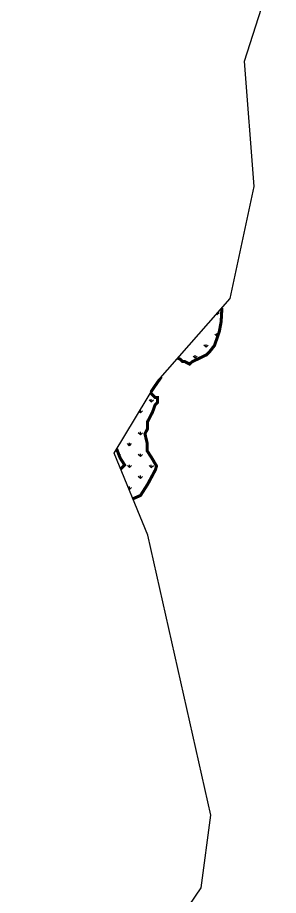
# Model space of a CAD drawing. Header units: metres. Extents: x 266208 to 280437, y 2124392 to 2131586.
# Drawn here: x 266350 to 266779, y 2127798 to 2129239 of the extents above; entities that cross this region are included whole.
import ezdxf

# ---------------------------------------------------------------- set-up
doc = ezdxf.new("R2010")
doc.units = ezdxf.units.M
doc.layers.add('MANGROOVE BUFFER ZONE', color=120, linetype='Continuous')
doc.layers.add('village', color=3, linetype='Continuous')

msp = doc.modelspace()

# ---------------------------------------------------------------- hatches: boundary and pattern name
at = {"layer": 'MANGROOVE BUFFER ZONE'}
h = msp.add_hatch(dxfattribs=at)
h.set_pattern_fill('GRASS', color=256)
h.paths.add_polyline_path([(266576.7, 2128496.7), (266578.5, 2128502.8), (266570.9, 2128515.8), (266563.1, 2128527.9), (266563.3, 2128539.8), (266559.5, 2128555.8), (266563.6, 2128563.7), (266563.8, 2128575.6), (266572, 2128591.5), (266576.2, 2128603.3), (266580.2, 2128607.3), (266580.3, 2128611.2), (266580.3, 2128615.2), (266576.3, 2128615.3), (266568.5, 2128623.3), (266513.1, 2128530.9), (266518.7, 2128516.2), (266526.1, 2128504.6), (266519.8, 2128498), (266539.9, 2128449.1), (266552.3, 2128454.6), (266564.2, 2128473.3)])
h.paths.add_polyline_path([(266681.5, 2128723.4), (266684.6, 2128740), (266685.8, 2128762.5), (266613.1, 2128680.1), (266617.1, 2128678.4), (266621, 2128674.4), (266625, 2128674.3), (266632.9, 2128670.2), (266636.9, 2128674.1), (266661, 2128685.7), (266665, 2128689.7), (266673.7, 2128700.9)])

# ---------------------------------------------------------------- linework, layer by layer
at = {"layer": 'MANGROOVE BUFFER ZONE', "const_width": 5, "flags": 128}
for points in [[(266613.1, 2128680.1), (266617.1, 2128678.4), (266621, 2128674.4), (266625, 2128674.3), (266632.9, 2128670.2), (266636.9, 2128674.1), (266661, 2128685.7), (266665, 2128689.7), (266673.7, 2128700.9), (266681.5, 2128723.4), (266684.6, 2128740), (266685.8, 2128762.5)], [(266569.2, 2128624.3), (266576.6, 2128635.2), (266584.8, 2128647), (266584.2, 2128647.3)], [(266539.9, 2128449.1), (266552.3, 2128454.6), (266564.2, 2128473.3), (266576.7, 2128496.7), (266578.5, 2128502.8), (266570.9, 2128515.8), (266563.1, 2128527.9), (266563.3, 2128539.8), (266559.5, 2128555.8), (266563.6, 2128563.7), (266563.8, 2128575.6), (266572, 2128591.5), (266576.2, 2128603.3), (266580.2, 2128607.3), (266580.3, 2128611.2), (266580.3, 2128615.2), (266576.3, 2128615.3), (266568.5, 2128623.4)], [(266513.1, 2128530.9), (266518.7, 2128516.2), (266526.1, 2128504.6), (266520.1, 2128498.4), (266519.6, 2128498.4)]]:
    msp.add_lwpolyline(points, dxfattribs=at)
at = {"layer": 'village', "color": 3}
msp.add_polyline3d([(266350.4, 2127366.4, 0), (266651.7, 2127810.4, 0), (266667.6, 2127929.4, 0), (266564.5, 2128389.3, 0), (266509, 2128524.1, 0), (266580.4, 2128643, 0), (266699.3, 2128777.8, 0), (266739, 2128961.8, 0), (266723.1, 2129168, 0), (266778.6, 2129342.4, 0)], dxfattribs=at)

doc.saveas('drawing.dxf')
